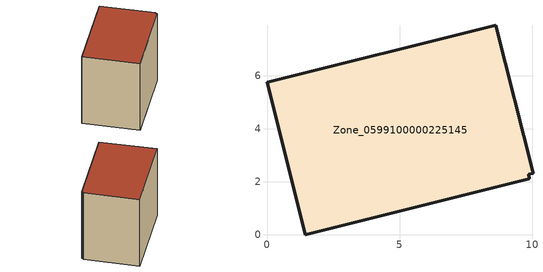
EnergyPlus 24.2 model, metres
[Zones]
Zone_0599100000225145
 floor ground (C_G): 10.02,2.32 9.86,2.28 9.89,2.11 1.44,0 0,5.74 8.62,7.89 z0
 wall outside (C_F): 10.02,2.32 8.62,7.89 0,5.74 1.44,0 9.89,2.11 9.86,2.28 10.02,2.32 z0:8.13
 roof outside (C_R): 9.86,2.28 10.02,2.32 8.62,7.89 0,5.74 1.44,0 9.89,2.11 z8.13
[BUILDING]
Pand.0599100000225145: North Axis=0; Terrain=City; Loads Convergence Tolerance Value=0.04; Temperature Convergence Tolerance Value=0.4; Solar Distribution=FullExterior; Maximum Number of Warmup Days=25; Minimum Number of Warmup Days=1
[Site:Location]
Rotterdam.The.Hague.AP_ZH_NLD Design_Conditions: Latitude=51.96; Longitude=4.45; Time Zone=1; Elevation=-4.5
[SITE:GROUNDTEMPERATURE:BUILDINGSURFACE]
18, 18, 18, 18, 18, 18, 18, 18, 18, 18, 18, 18
[MATERIAL] Thermal Absorptance=0.9; Solar Absorptance=0.7; Visible Absorptance=0.7
Name | Roughness | Thickness | Conductivity | Density | Specific Heat
G.TI.1965-1974 | MediumSmooth | 0.15 | 0.882353 | 540 | 1210
F.TI.1965-1974 | Rough | 0.3 | 0.697674 | 1920 | 840
R.TI.1965-1974 | MediumRough | 0.2 | 0.232558 | 1500 | 1000
[CONSTRUCTION]
C_G: G.TI.1965-1974
C_F: F.TI.1965-1974
C_R: R.TI.1965-1974
[ZONE]
Zone_0599100000225145: Type=1; Multiplier=1; Ceiling Height=Autocalculate; Volume=Autocalculate; Floor Area=autocalculate; Part of Total Floor Area=Yes
[ZONEINFILTRATION:DESIGNFLOWRATE]
Infil_Zone_0599100000225145: Zone or ZoneList or Space or SpaceList=Zone_0599100000225145; Schedule=AlwaysOn; Design Flow Rate Calculation Method=Flow/Area; Flow Rate per Floor Area=0.003; Constant Term Coefficient=1; Temperature Term Coefficient=0; Velocity Term Coefficient=0; Velocity Squared Term Coefficient=0
[HVACTEMPLATE:ZONE:IDEALLOADSAIRSYSTEM]
Zone_0599100000225145: Maximum Heating Supply Air Temperature=50; Minimum Cooling Supply Air Temperature=13; Maximum Heating Supply Air Humidity Ratio=0.0156; Minimum Cooling Supply Air Humidity Ratio=0.0077; Heating Limit=NoLimit; Cooling Limit=NoLimit; Dehumidification Control Type=ConstantSensibleHeatRatio; Cooling Sensible Heat Ratio=0.7; Dehumidification Setpoint=60; Humidification Control Type=None; Humidification Setpoint=30; Outdoor Air Method=None; Outdoor Air Flow Rate per Person=0.00944; Outdoor Air Flow Rate per Zone Floor Area=0; Outdoor Air Flow Rate per Zone=0; Demand Controlled Ventilation Type=None; Outdoor Air Economizer Type=NoEconomizer; Heat Recovery Type=None; Sensible Heat Recovery Effectiveness=0.7; Latent Heat Recovery Effectiveness=0.65
[ZONECONTROL:THERMOSTAT]
ThermostatControl_Zone_0599100000225145: Zone or ZoneList=Zone_0599100000225145; Control Type Schedule=DualSetpointControlType; Control 1=Thermostat_Zone_0599100000225145; Temperature Difference Between Cutout And Setpoint=0
[THERMOSTATSETPOINT:DUALSETPOINT]
Thermostat_Zone_0599100000225145: Heating Setpoint Temperature Schedule=HeatingSetpoint_Zone_0599100000225145; Cooling Setpoint Temperature Schedule=CoolingSetpoint_Zone_0599100000225145
[SCHEDULE:COMPACT]
HeatingSetpoint_Zone_0599100000225145: Through: 12/31, For: AllDays, Until: 24:00, 21
CoolingSetpoint_Zone_0599100000225145: Through: 12/31, For: AllDays, Until: 24:00, 24
DualSetpointControlType: Through: 12/31, For: AllDays, Until: 24:00, 4
AlwaysOn: Through: 12/31, For: AllDays, Until: 24:00, 1
